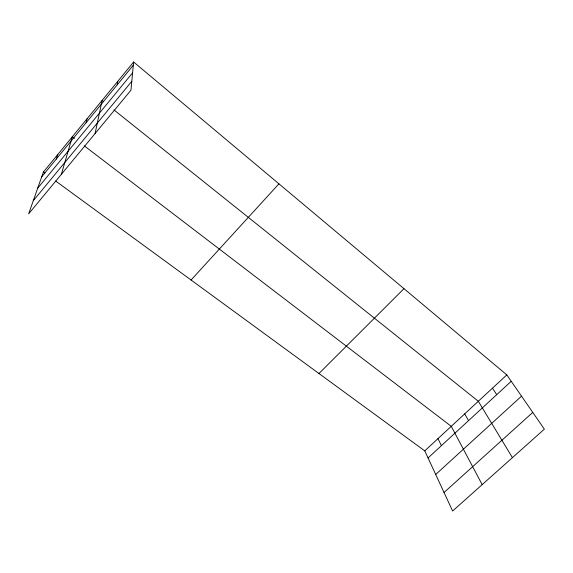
<?xml version="1.0" encoding="UTF-8"?>
<svg xmlns="http://www.w3.org/2000/svg" width="573" height="573" viewBox="0 0 573 573"><rect width="100%" height="100%" fill="white"/><g stroke="black" fill="none" stroke-linecap="round" stroke-linejoin="round"><path stroke-width="0.86" d="M133.624 61.984L130.952 90.205L28.65 213.851L43.39 172.05L133.624 61.984L506.811 374.892L544.35 429.156L452.613 511.016L424.765 450.865L55.638 181.004M117.193 84.861L117.752 81.345M95.089 133.552L102.109 100.433L103.505 101.55M86.093 122.758L87.125 118.697M61.361 174.314L72.348 136.725L74.454 138.329M56.29 159.072L57.773 154.509M41.693 176.856L133.316 65.215M37.703 188.173L132.599 72.828M33.284 200.715L131.797 81.302M191.067 280.011L278.944 183.833M318.968 373.517L403.972 288.67M424.765 450.865L506.811 374.892M428.052 457.963L511.231 381.281M435.695 474.487L521.523 396.158M444.032 492.494L532.761 412.41M43.39 172.05L44.83 173.103M84.281 145.843L451.266 426.326L482.172 484.636M113.984 109.93L478.326 401.272L512.427 457.641M492.494 388.157L496.705 394.668M464.724 413.864L468.556 420.625M437.944 438.66L441.411 445.644"/></g></svg>
